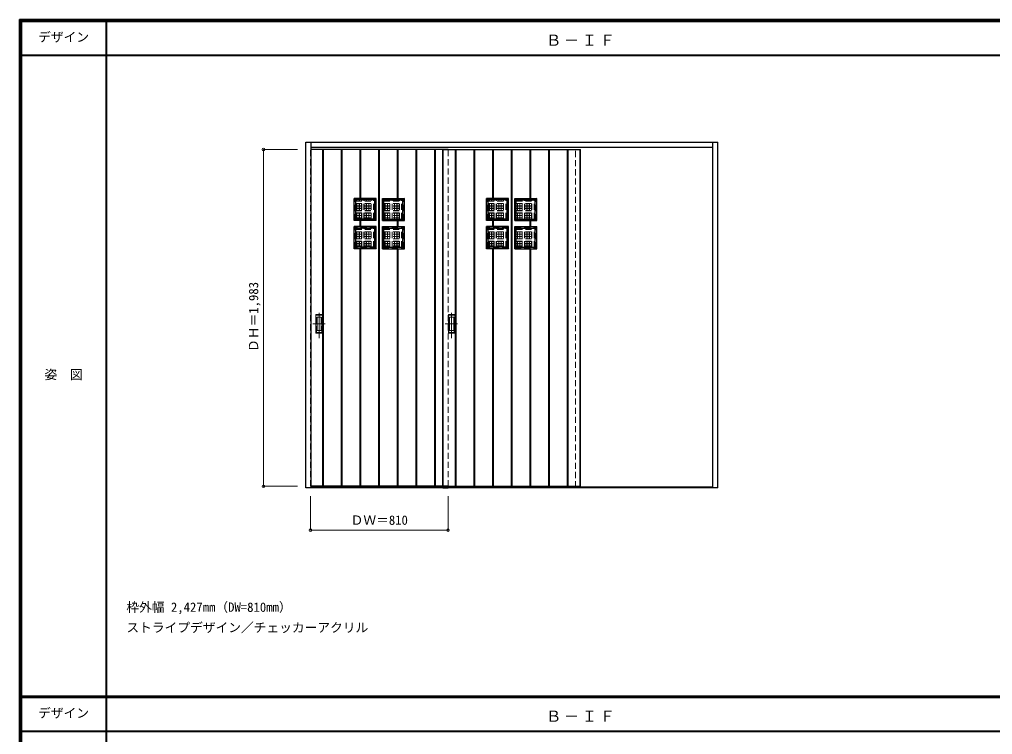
# Model space of a CAD drawing. Units: millimetres, scale not verified. Extents: x -6000 to 5700, y -4307 to 4175.
# Drawn here: x -6000 to -267, y -36 to 4175 of the extents above; entities that cross this region are included whole.
import ezdxf
from ezdxf.enums import TextEntityAlignment as Align

# ---------------------------------------------------------------- set-up
doc = ezdxf.new("R2010")
doc.units = ezdxf.units.MM
doc.header["$LTSCALE"] = 30
doc.header["$PDMODE"] = 32
doc.header["$PDSIZE"] = 15
doc.linetypes.add('CHAIN1', pattern=[8, 5, -1, 1, -1])
doc.linetypes.add('DASHED1', pattern=[1.8, 1.2, -0.6])
for name, color, linetype, lineweight in [('0-2_扉', 3, 'Continuous', 25), ('0-3_仕上げ', 3, 'Continuous', 25), ('0-4_枠', 3, 'Continuous', 25), ('0-6_引手', 7, 'Continuous', 18), ('0-A_文字', 7, 'Continuous', 18), ('0-B_寸法', 4, 'Continuous', 9), ('0-C_ハッチ', 4, 'DASHED1', 9), ('F-1_枠', 6, 'Continuous', 40), ('F-A_文字', 7, 'Continuous', 18)]:
    doc.layers.add(name, color=color, linetype=linetype, lineweight=lineweight)
doc.styles.add('ＭＳ ゴシック', font='')
doc.styles.get('ＭＳ ゴシック').set_extended_font_data('MS Gothic')

msp = doc.modelspace()

# ---------------------------------------------------------------- linework, layer by layer
at = {"layer": '0-2_扉', "color": 4, "linetype": 'DASHED1', "lineweight": 9}
for p, q in [((-4285, 1426), (-4285, 3409)), ((-4282, 3409), (-4285, 3409)), ((-3475, 1426), (-3475, 3409)), ((-2725, 1421), (-2725, 3423)), ((-2695, 1421), (-2695, 3423)), ((-4282, 1426), (-4285, 1426))]:
    msp.add_line(p, q, dxfattribs=at)
at = {"layer": '0-2_扉'}
for p, q in [((-3475, 3409), (-4282, 3409)), ((-3475, 3409), (-3505, 3409)), ((-3505, 3409), (-2695, 3409)), ((-3503, 1426), (-3503, 3409)), ((-2697, 1426), (-2697, 3409)), ((-2695, 1426), (-2695, 3409)), ((-3475, 1426), (-4282, 1426)), ((-3475, 1426), (-3505, 1426)), ((-3505, 1426), (-2695, 1426)), ((-3505, 1418), (-3475, 1418))]:
    msp.add_line(p, q, dxfattribs=at)
at = {"layer": '0-3_仕上げ'}
for p, q in [((-4212, 1426), (-4212, 3409)), ((-4208, 1426), (-4208, 3409)), ((-4102, 1426), (-4102, 3409)), ((-4098, 1426), (-4098, 3409)), ((-3992, 3121), (-3992, 3409)), ((-3988, 3121), (-3988, 3409)), ((-3882, 1426), (-3882, 3409)), ((-3878, 1426), (-3878, 3409)), ((-3772, 3121), (-3772, 3409)), ((-3768, 3121), (-3768, 3409)), ((-3662, 1426), (-3662, 3409)), ((-3658, 1426), (-3658, 3409)), ((-3552, 1426), (-3552, 3409)), ((-3548, 1426), (-3548, 3409)), ((-3505, 1426), (-3505, 3409)), ((-3432, 1426), (-3432, 3409)), ((-3428, 1426), (-3428, 3409)), ((-3322, 1426), (-3322, 3409)), ((-3318, 1426), (-3318, 3409)), ((-3212, 3121), (-3212, 3409)), ((-3208, 3121), (-3208, 3409)), ((-3102, 1426), (-3102, 3409)), ((-3098, 1426), (-3098, 3409)), ((-2992, 3121), (-2992, 3409)), ((-2988, 3121), (-2988, 3409)), ((-2882, 1426), (-2882, 3409)), ((-2878, 1426), (-2878, 3409)), ((-2772, 1426), (-2772, 3409)), ((-2768, 1426), (-2768, 3409)), ((-3898, 3121), (-4028, 3121)), ((-4028, 2991), (-4028, 3121)), ((-4028, 3121), (-4019, 3112)), ((-3907, 3112), (-4019, 3112)), ((-4019, 3000), (-4019, 3112)), ((-3907, 3112), (-3898, 3121)), ((-3907, 3000), (-3907, 3112)), ((-3898, 2991), (-3898, 3121)), ((-3862, 3121), (-3732, 3121)), ((-3862, 2991), (-3862, 3121)), ((-3853, 3112), (-3862, 3121)), ((-3853, 3112), (-3741, 3112)), ((-3853, 3000), (-3853, 3112)), ((-3732, 3121), (-3741, 3112)), ((-3741, 3000), (-3741, 3112)), ((-3732, 2991), (-3732, 3121)), ((-3118, 3121), (-3248, 3121)), ((-3248, 2991), (-3248, 3121)), ((-3248, 3121), (-3239, 3112)), ((-3127, 3112), (-3239, 3112)), ((-3239, 3000), (-3239, 3112)), ((-3127, 3112), (-3118, 3121)), ((-3127, 3000), (-3127, 3112)), ((-3118, 2991), (-3118, 3121)), ((-3082, 3121), (-2952, 3121)), ((-3082, 2991), (-3082, 3121)), ((-3073, 3112), (-3082, 3121)), ((-3073, 3112), (-2961, 3112)), ((-3073, 3000), (-3073, 3112)), ((-2952, 3121), (-2961, 3112)), ((-2961, 3000), (-2961, 3112)), ((-2952, 2991), (-2952, 3121)), ((-3898, 2991), (-4028, 2991)), ((-3992, 2955), (-3992, 2991)), ((-3988, 2955), (-3988, 2991)), ((-3907, 3000), (-3898, 2991)), ((-3853, 3000), (-3862, 2991)), ((-3862, 2991), (-3732, 2991)), ((-3772, 2955), (-3772, 2991)), ((-3768, 2955), (-3768, 2991)), ((-3118, 2991), (-3248, 2991)), ((-3212, 2955), (-3212, 2991)), ((-3208, 2955), (-3208, 2991)), ((-3127, 3000), (-3118, 2991)), ((-3073, 3000), (-3082, 2991)), ((-3082, 2991), (-2952, 2991)), ((-2992, 2955), (-2992, 2991)), ((-2988, 2955), (-2988, 2991)), ((-3898, 2955), (-4028, 2955)), ((-4028, 2825), (-4028, 2955)), ((-4028, 2955), (-4019, 2946)), ((-3907, 2946), (-4019, 2946)), ((-4019, 2834), (-4019, 2946)), ((-3907, 2946), (-3898, 2955)), ((-3907, 2834), (-3907, 2946)), ((-3898, 2825), (-3898, 2955)), ((-3862, 2955), (-3732, 2955)), ((-3862, 2825), (-3862, 2955)), ((-3853, 2946), (-3862, 2955)), ((-3853, 2946), (-3741, 2946)), ((-3853, 2834), (-3853, 2946)), ((-3732, 2955), (-3741, 2946)), ((-3741, 2834), (-3741, 2946)), ((-3732, 2825), (-3732, 2955)), ((-3118, 2955), (-3248, 2955)), ((-3248, 2825), (-3248, 2955)), ((-3248, 2955), (-3239, 2946)), ((-3127, 2946), (-3239, 2946)), ((-3239, 2834), (-3239, 2946)), ((-3127, 2946), (-3118, 2955)), ((-3127, 2834), (-3127, 2946)), ((-3118, 2825), (-3118, 2955)), ((-3082, 2955), (-2952, 2955)), ((-3082, 2825), (-3082, 2955)), ((-3073, 2946), (-3082, 2955)), ((-3073, 2946), (-2961, 2946)), ((-3073, 2834), (-3073, 2946)), ((-2952, 2955), (-2961, 2946)), ((-2961, 2834), (-2961, 2946)), ((-2952, 2825), (-2952, 2955)), ((-3898, 2825), (-4028, 2825)), ((-3992, 1426), (-3992, 2825)), ((-3988, 1426), (-3988, 2825)), ((-3907, 2834), (-3898, 2825)), ((-3853, 2834), (-3862, 2825)), ((-3862, 2825), (-3732, 2825)), ((-3772, 1426), (-3772, 2825)), ((-3768, 1426), (-3768, 2825)), ((-3118, 2825), (-3248, 2825)), ((-3212, 1426), (-3212, 2825)), ((-3208, 1426), (-3208, 2825)), ((-3127, 2834), (-3118, 2825)), ((-3073, 2834), (-3082, 2825)), ((-3082, 2825), (-2952, 2825)), ((-2992, 1426), (-2992, 2825)), ((-2988, 1426), (-2988, 2825))]:
    msp.add_line(p, q, dxfattribs=at)
at = {"layer": '0-3_仕上げ', "color": 7, "lineweight": 18}
for p, q in [((-4210, 1426), (-4210, 3409)), ((-4100, 1426), (-4100, 3409)), ((-3990, 3121), (-3990, 3409)), ((-3880, 1426), (-3880, 3409)), ((-3770, 3121), (-3770, 3409)), ((-3660, 1426), (-3660, 3409)), ((-3550, 1426), (-3550, 3409)), ((-3430, 1426), (-3430, 3409)), ((-3320, 1426), (-3320, 3409)), ((-3210, 3121), (-3210, 3409)), ((-3100, 1426), (-3100, 3409)), ((-2990, 3121), (-2990, 3409)), ((-2880, 1426), (-2880, 3409)), ((-2770, 1426), (-2770, 3409)), ((-3990, 2955), (-3990, 2991)), ((-3770, 2955), (-3770, 2991)), ((-3210, 2955), (-3210, 2991)), ((-2990, 2955), (-2990, 2991)), ((-3990, 1426), (-3990, 2825)), ((-3770, 1426), (-3770, 2825)), ((-3210, 1426), (-3210, 2825)), ((-2990, 1426), (-2990, 2825))]:
    msp.add_line(p, q, dxfattribs=at)
at = {"layer": '0-3_仕上げ', "linetype": 'DASHED1'}
for p, q in [((-3900, 3119), (-4026, 3119)), ((-3900, 2993), (-3900, 3119)), ((-3860, 3119), (-3734, 3119)), ((-3860, 2993), (-3860, 3119)), ((-3120, 3119), (-3246, 3119)), ((-3120, 2993), (-3120, 3119)), ((-3080, 3119), (-2954, 3119)), ((-3080, 2993), (-3080, 3119)), ((-3900, 2953), (-4026, 2953)), ((-3900, 2827), (-3900, 2953)), ((-3860, 2953), (-3734, 2953)), ((-3860, 2827), (-3860, 2953)), ((-3120, 2953), (-3246, 2953)), ((-3120, 2827), (-3120, 2953)), ((-3080, 2953), (-2954, 2953)), ((-3080, 2827), (-3080, 2953))]:
    msp.add_line(p, q, dxfattribs=at)
for points in [[(-3900, 2993), (-4026, 2993), (-4026, 3119)], [(-3860, 2993), (-3734, 2993), (-3734, 3119)], [(-3120, 2993), (-3246, 2993), (-3246, 3119)], [(-3080, 2993), (-2954, 2993), (-2954, 3119)], [(-3900, 2827), (-4026, 2827), (-4026, 2953)], [(-3860, 2827), (-3734, 2827), (-3734, 2953)], [(-3120, 2827), (-3246, 2827), (-3246, 2953)], [(-3080, 2827), (-2954, 2827), (-2954, 2953)]]:
    msp.add_lwpolyline(points, dxfattribs=at)
at = {"layer": '0-3_仕上げ'}
for points in [[(-3907, 3000), (-4019, 3000), (-4028, 2991)], [(-3853, 3000), (-3741, 3000), (-3732, 2991)], [(-3127, 3000), (-3239, 3000), (-3248, 2991)], [(-3073, 3000), (-2961, 3000), (-2952, 2991)], [(-3907, 2834), (-4019, 2834), (-4028, 2825)], [(-3853, 2834), (-3741, 2834), (-3732, 2825)], [(-3127, 2834), (-3239, 2834), (-3248, 2825)], [(-3073, 2834), (-2961, 2834), (-2952, 2825)]]:
    msp.add_lwpolyline(points, dxfattribs=at)
at = {"layer": '0-4_枠'}
for p, q in [((-4312, 3453), (-1885, 3453)), ((-4282, 1418), (-4282, 3453)), ((-1915, 1418), (-1915, 3453)), ((-1885, 1418), (-1885, 3453)), ((-4282, 3423), (-1915, 3423)), ((-1915, 1421), (-4282, 1421)), ((-1915, 1418), (-4282, 1418)), ((-1885, 1418), (-1915, 1418))]:
    msp.add_line(p, q, dxfattribs=at)
msp.add_lwpolyline([(-4282, 1418), (-4312, 1418), (-4312, 3453)], dxfattribs=at)
at = {"layer": '0-6_引手', "linetype": 'CHAIN1'}
for p, q in [((-4234, 2298.27), (-4234, 2469.12)), ((-3454, 2298.27), (-3454, 2469.12)), ((-4272.07, 2383.5), (-4199.56, 2383.5)), ((-3492.07, 2383.5), (-3419.56, 2383.5))]:
    msp.add_line(p, q, dxfattribs=at)
at = {"layer": '0-6_引手'}
for p, q in [((-4253, 2438.5), (-4215, 2438.5)), ((-4253, 2328.5), (-4253, 2438.5)), ((-4246.5, 2422.5), (-4221.5, 2422.5)), ((-4246.5, 2344.5), (-4246.5, 2422.5)), ((-4221.5, 2344.5), (-4221.5, 2422.5)), ((-4215, 2328.5), (-4215, 2438.5)), ((-3473, 2438.5), (-3435, 2438.5)), ((-3473, 2328.5), (-3473, 2438.5)), ((-3466.5, 2422.5), (-3441.5, 2422.5)), ((-3466.5, 2344.5), (-3466.5, 2422.5)), ((-3441.5, 2344.5), (-3441.5, 2422.5)), ((-3435, 2328.5), (-3435, 2438.5)), ((-4253, 2328.5), (-4215, 2328.5)), ((-4246.5, 2344.5), (-4221.5, 2344.5)), ((-3473, 2328.5), (-3435, 2328.5)), ((-3466.5, 2344.5), (-3441.5, 2344.5))]:
    msp.add_line(p, q, dxfattribs=at)
at = {"layer": '0-6_引手', "linetype": 'DASHED1'}
for p, q in [((-4218, 2332.5), (-4218, 2434.5)), ((-3438, 2332.5), (-3438, 2434.5)), ((-4250, 2332.5), (-4218, 2332.5)), ((-3470, 2332.5), (-3438, 2332.5))]:
    msp.add_line(p, q, dxfattribs=at)
for points in [[(-4250, 2332.5), (-4250, 2434.5), (-4218, 2434.5)], [(-3470, 2332.5), (-3470, 2434.5), (-3438, 2434.5)]]:
    msp.add_lwpolyline(points, dxfattribs=at)
at = {"layer": '0-B_寸法'}
for p, q in [((-4562, 3409), (-4362, 3409)), ((-4562, 3409), (-4562, 1426)), ((-4562, 1426), (-4362, 1426)), ((-4285, 1168), (-4285, 1368)), ((-3475, 1168), (-3475, 1368)), ((-4285, 1168), (-3475, 1168))]:
    msp.add_line(p, q, dxfattribs=at)
at = {"layer": '0-B_寸法', "color": 7}
for p in [(-4562, 3409), (-4562, 1426), (-4285, 1168), (-3475, 1168)]:
    msp.add_point(p, dxfattribs=at)
at = {"layer": '0-C_ハッチ'}
for p, q in [((-4019, 3105.5), (-3907, 3105.5)), ((-4019, 3104.5), (-3907, 3104.5)), ((-4012.5, 3000), (-4012.5, 3112)), ((-4011.5, 3000), (-4011.5, 3112)), ((-3998.5, 3000), (-3998.5, 3112)), ((-3997.5, 3000), (-3997.5, 3112)), ((-3984.5, 3000), (-3984.5, 3112)), ((-3983.5, 3000), (-3983.5, 3112)), ((-3970.5, 3000), (-3970.5, 3112)), ((-3969.5, 3000), (-3969.5, 3112)), ((-3956.5, 3000), (-3956.5, 3112)), ((-3955.5, 3000), (-3955.5, 3112)), ((-3942.5, 3000), (-3942.5, 3112)), ((-3941.5, 3000), (-3941.5, 3112)), ((-3928.5, 3000), (-3928.5, 3112)), ((-3927.5, 3000), (-3927.5, 3112)), ((-3914.5, 3000), (-3914.5, 3112)), ((-3913.5, 3000), (-3913.5, 3112)), ((-3853, 3105.5), (-3741, 3105.5)), ((-3853, 3104.5), (-3741, 3104.5)), ((-3846.5, 3000), (-3846.5, 3112)), ((-3845.5, 3000), (-3845.5, 3112)), ((-3832.5, 3000), (-3832.5, 3112)), ((-3831.5, 3000), (-3831.5, 3112)), ((-3818.5, 3000), (-3818.5, 3112)), ((-3817.5, 3000), (-3817.5, 3112)), ((-3804.5, 3000), (-3804.5, 3112)), ((-3803.5, 3000), (-3803.5, 3112)), ((-3790.5, 3000), (-3790.5, 3112)), ((-3789.5, 3000), (-3789.5, 3112)), ((-3776.5, 3000), (-3776.5, 3112)), ((-3775.5, 3000), (-3775.5, 3112)), ((-3762.5, 3000), (-3762.5, 3112)), ((-3761.5, 3000), (-3761.5, 3112)), ((-3748.5, 3000), (-3748.5, 3112)), ((-3747.5, 3000), (-3747.5, 3112)), ((-3239, 3105.5), (-3127, 3105.5)), ((-3239, 3104.5), (-3127, 3104.5)), ((-3232.5, 3000), (-3232.5, 3112)), ((-3231.5, 3000), (-3231.5, 3112)), ((-3218.5, 3000), (-3218.5, 3112)), ((-3217.5, 3000), (-3217.5, 3112)), ((-3204.5, 3000), (-3204.5, 3112)), ((-3203.5, 3000), (-3203.5, 3112)), ((-3190.5, 3000), (-3190.5, 3112)), ((-3189.5, 3000), (-3189.5, 3112)), ((-3176.5, 3000), (-3176.5, 3112)), ((-3175.5, 3000), (-3175.5, 3112)), ((-3162.5, 3000), (-3162.5, 3112)), ((-3161.5, 3000), (-3161.5, 3112)), ((-3148.5, 3000), (-3148.5, 3112)), ((-3147.5, 3000), (-3147.5, 3112)), ((-3134.5, 3000), (-3134.5, 3112)), ((-3133.5, 3000), (-3133.5, 3112)), ((-3073, 3105.5), (-2961, 3105.5)), ((-3073, 3104.5), (-2961, 3104.5)), ((-3066.5, 3000), (-3066.5, 3112)), ((-3065.5, 3000), (-3065.5, 3112)), ((-3052.5, 3000), (-3052.5, 3112)), ((-3051.5, 3000), (-3051.5, 3112)), ((-3038.5, 3000), (-3038.5, 3112)), ((-3037.5, 3000), (-3037.5, 3112)), ((-3024.5, 3000), (-3024.5, 3112)), ((-3023.5, 3000), (-3023.5, 3112)), ((-3010.5, 3000), (-3010.5, 3112)), ((-3009.5, 3000), (-3009.5, 3112)), ((-2996.5, 3000), (-2996.5, 3112)), ((-2995.5, 3000), (-2995.5, 3112)), ((-2982.5, 3000), (-2982.5, 3112)), ((-2981.5, 3000), (-2981.5, 3112)), ((-2968.5, 3000), (-2968.5, 3112)), ((-2967.5, 3000), (-2967.5, 3112)), ((-4019, 3091.5), (-3907, 3091.5)), ((-4019, 3090.5), (-3907, 3090.5)), ((-4019, 3077.5), (-3907, 3077.5)), ((-4019, 3076.5), (-3907, 3076.5)), ((-4019, 3063.5), (-3907, 3063.5)), ((-4019, 3062.5), (-3907, 3062.5)), ((-4019, 3049.5), (-3907, 3049.5)), ((-4019, 3048.5), (-3907, 3048.5)), ((-3853, 3091.5), (-3741, 3091.5)), ((-3853, 3090.5), (-3741, 3090.5)), ((-3853, 3077.5), (-3741, 3077.5)), ((-3853, 3076.5), (-3741, 3076.5)), ((-3853, 3063.5), (-3741, 3063.5)), ((-3853, 3062.5), (-3741, 3062.5)), ((-3853, 3049.5), (-3741, 3049.5)), ((-3853, 3048.5), (-3741, 3048.5)), ((-3239, 3091.5), (-3127, 3091.5)), ((-3239, 3090.5), (-3127, 3090.5)), ((-3239, 3077.5), (-3127, 3077.5)), ((-3239, 3076.5), (-3127, 3076.5)), ((-3239, 3063.5), (-3127, 3063.5)), ((-3239, 3062.5), (-3127, 3062.5)), ((-3239, 3049.5), (-3127, 3049.5)), ((-3239, 3048.5), (-3127, 3048.5)), ((-3073, 3091.5), (-2961, 3091.5)), ((-3073, 3090.5), (-2961, 3090.5)), ((-3073, 3077.5), (-2961, 3077.5)), ((-3073, 3076.5), (-2961, 3076.5)), ((-3073, 3063.5), (-2961, 3063.5)), ((-3073, 3062.5), (-2961, 3062.5)), ((-3073, 3049.5), (-2961, 3049.5)), ((-3073, 3048.5), (-2961, 3048.5)), ((-4019, 3035.5), (-3907, 3035.5)), ((-4019, 3034.5), (-3907, 3034.5)), ((-4019, 3021.5), (-3907, 3021.5)), ((-4019, 3020.5), (-3907, 3020.5)), ((-4019, 3007.5), (-3907, 3007.5)), ((-4019, 3006.5), (-3907, 3006.5)), ((-3853, 3035.5), (-3741, 3035.5)), ((-3853, 3034.5), (-3741, 3034.5)), ((-3853, 3021.5), (-3741, 3021.5)), ((-3853, 3020.5), (-3741, 3020.5)), ((-3853, 3007.5), (-3741, 3007.5)), ((-3853, 3006.5), (-3741, 3006.5)), ((-3239, 3035.5), (-3127, 3035.5)), ((-3239, 3034.5), (-3127, 3034.5)), ((-3239, 3021.5), (-3127, 3021.5)), ((-3239, 3020.5), (-3127, 3020.5)), ((-3239, 3007.5), (-3127, 3007.5)), ((-3239, 3006.5), (-3127, 3006.5)), ((-3073, 3035.5), (-2961, 3035.5)), ((-3073, 3034.5), (-2961, 3034.5)), ((-3073, 3021.5), (-2961, 3021.5)), ((-3073, 3020.5), (-2961, 3020.5)), ((-3073, 3007.5), (-2961, 3007.5)), ((-3073, 3006.5), (-2961, 3006.5)), ((-4019, 2939.5), (-3907, 2939.5)), ((-4019, 2938.5), (-3907, 2938.5)), ((-4019, 2925.5), (-3907, 2925.5)), ((-4019, 2924.5), (-3907, 2924.5)), ((-4012.5, 2834), (-4012.5, 2946)), ((-4011.5, 2834), (-4011.5, 2946)), ((-3998.5, 2834), (-3998.5, 2946)), ((-3997.5, 2834), (-3997.5, 2946)), ((-3984.5, 2834), (-3984.5, 2946)), ((-3983.5, 2834), (-3983.5, 2946)), ((-3970.5, 2834), (-3970.5, 2946)), ((-3969.5, 2834), (-3969.5, 2946)), ((-3956.5, 2834), (-3956.5, 2946)), ((-3955.5, 2834), (-3955.5, 2946)), ((-3942.5, 2834), (-3942.5, 2946)), ((-3941.5, 2834), (-3941.5, 2946)), ((-3928.5, 2834), (-3928.5, 2946)), ((-3927.5, 2834), (-3927.5, 2946)), ((-3914.5, 2834), (-3914.5, 2946)), ((-3913.5, 2834), (-3913.5, 2946)), ((-3853, 2939.5), (-3741, 2939.5)), ((-3853, 2938.5), (-3741, 2938.5)), ((-3853, 2925.5), (-3741, 2925.5)), ((-3853, 2924.5), (-3741, 2924.5)), ((-3846.5, 2834), (-3846.5, 2946)), ((-3845.5, 2834), (-3845.5, 2946)), ((-3832.5, 2834), (-3832.5, 2946)), ((-3831.5, 2834), (-3831.5, 2946)), ((-3818.5, 2834), (-3818.5, 2946)), ((-3817.5, 2834), (-3817.5, 2946)), ((-3804.5, 2834), (-3804.5, 2946)), ((-3803.5, 2834), (-3803.5, 2946)), ((-3790.5, 2834), (-3790.5, 2946)), ((-3789.5, 2834), (-3789.5, 2946)), ((-3776.5, 2834), (-3776.5, 2946)), ((-3775.5, 2834), (-3775.5, 2946)), ((-3762.5, 2834), (-3762.5, 2946)), ((-3761.5, 2834), (-3761.5, 2946)), ((-3748.5, 2834), (-3748.5, 2946)), ((-3747.5, 2834), (-3747.5, 2946)), ((-3239, 2939.5), (-3127, 2939.5)), ((-3239, 2938.5), (-3127, 2938.5)), ((-3239, 2925.5), (-3127, 2925.5)), ((-3239, 2924.5), (-3127, 2924.5)), ((-3232.5, 2834), (-3232.5, 2946)), ((-3231.5, 2834), (-3231.5, 2946)), ((-3218.5, 2834), (-3218.5, 2946)), ((-3217.5, 2834), (-3217.5, 2946)), ((-3204.5, 2834), (-3204.5, 2946)), ((-3203.5, 2834), (-3203.5, 2946)), ((-3190.5, 2834), (-3190.5, 2946)), ((-3189.5, 2834), (-3189.5, 2946)), ((-3176.5, 2834), (-3176.5, 2946)), ((-3175.5, 2834), (-3175.5, 2946)), ((-3162.5, 2834), (-3162.5, 2946)), ((-3161.5, 2834), (-3161.5, 2946)), ((-3148.5, 2834), (-3148.5, 2946)), ((-3147.5, 2834), (-3147.5, 2946)), ((-3134.5, 2834), (-3134.5, 2946)), ((-3133.5, 2834), (-3133.5, 2946)), ((-3073, 2939.5), (-2961, 2939.5)), ((-3073, 2938.5), (-2961, 2938.5)), ((-3073, 2925.5), (-2961, 2925.5)), ((-3073, 2924.5), (-2961, 2924.5)), ((-3066.5, 2834), (-3066.5, 2946)), ((-3065.5, 2834), (-3065.5, 2946)), ((-3052.5, 2834), (-3052.5, 2946)), ((-3051.5, 2834), (-3051.5, 2946)), ((-3038.5, 2834), (-3038.5, 2946)), ((-3037.5, 2834), (-3037.5, 2946)), ((-3024.5, 2834), (-3024.5, 2946)), ((-3023.5, 2834), (-3023.5, 2946)), ((-3010.5, 2834), (-3010.5, 2946)), ((-3009.5, 2834), (-3009.5, 2946)), ((-2996.5, 2834), (-2996.5, 2946)), ((-2995.5, 2834), (-2995.5, 2946)), ((-2982.5, 2834), (-2982.5, 2946)), ((-2981.5, 2834), (-2981.5, 2946)), ((-2968.5, 2834), (-2968.5, 2946)), ((-2967.5, 2834), (-2967.5, 2946)), ((-4019, 2911.5), (-3907, 2911.5)), ((-4019, 2910.5), (-3907, 2910.5)), ((-4019, 2897.5), (-3907, 2897.5)), ((-4019, 2896.5), (-3907, 2896.5)), ((-4019, 2883.5), (-3907, 2883.5)), ((-4019, 2882.5), (-3907, 2882.5)), ((-4019, 2869.5), (-3907, 2869.5)), ((-4019, 2868.5), (-3907, 2868.5)), ((-3853, 2911.5), (-3741, 2911.5)), ((-3853, 2910.5), (-3741, 2910.5)), ((-3853, 2897.5), (-3741, 2897.5)), ((-3853, 2896.5), (-3741, 2896.5)), ((-3853, 2883.5), (-3741, 2883.5)), ((-3853, 2882.5), (-3741, 2882.5)), ((-3853, 2869.5), (-3741, 2869.5)), ((-3853, 2868.5), (-3741, 2868.5)), ((-3239, 2911.5), (-3127, 2911.5)), ((-3239, 2910.5), (-3127, 2910.5)), ((-3239, 2897.5), (-3127, 2897.5)), ((-3239, 2896.5), (-3127, 2896.5)), ((-3239, 2883.5), (-3127, 2883.5)), ((-3239, 2882.5), (-3127, 2882.5)), ((-3239, 2869.5), (-3127, 2869.5)), ((-3239, 2868.5), (-3127, 2868.5)), ((-3073, 2911.5), (-2961, 2911.5)), ((-3073, 2910.5), (-2961, 2910.5)), ((-3073, 2897.5), (-2961, 2897.5)), ((-3073, 2896.5), (-2961, 2896.5)), ((-3073, 2883.5), (-2961, 2883.5)), ((-3073, 2882.5), (-2961, 2882.5)), ((-3073, 2869.5), (-2961, 2869.5)), ((-3073, 2868.5), (-2961, 2868.5)), ((-4019, 2855.5), (-3907, 2855.5)), ((-4019, 2854.5), (-3907, 2854.5)), ((-4019, 2841.5), (-3907, 2841.5)), ((-4019, 2840.5), (-3907, 2840.5)), ((-3853, 2855.5), (-3741, 2855.5)), ((-3853, 2854.5), (-3741, 2854.5)), ((-3853, 2841.5), (-3741, 2841.5)), ((-3853, 2840.5), (-3741, 2840.5)), ((-3239, 2855.5), (-3127, 2855.5)), ((-3239, 2854.5), (-3127, 2854.5)), ((-3239, 2841.5), (-3127, 2841.5)), ((-3239, 2840.5), (-3127, 2840.5)), ((-3073, 2855.5), (-2961, 2855.5)), ((-3073, 2854.5), (-2961, 2854.5)), ((-3073, 2841.5), (-2961, 2841.5)), ((-3073, 2840.5), (-2961, 2840.5))]:
    msp.add_line(p, q, dxfattribs=at)
at = {"layer": 'F-1_枠'}
for p, q in [((-6000, 4175), (5700, 4175)), ((-6000, 4175), (-6000, -4205)), ((-6000, 4170), (5700, 4170)), ((-6000, 4165), (5700, 4165)), ((-5995, 4175), (-5995, -4205)), ((-5990, 4175), (-5990, -4205)), ((-5490, 4175), (-5490, -3790)), ((-6000, 3965), (5700, 3965)), ((-6000, 190.5), (5700, 190.5)), ((-6000, 187.5), (5700, 187.5)), ((-6000, 184.5), (5700, 184.5)), ((-6000, -15.5), (5700, -15.5))]:
    msp.add_line(p, q, dxfattribs=at)

# ---------------------------------------------------------------- texts
at = {"layer": '0-A_文字', "style": 'ＭＳ ゴシック'}
for s, p in [('枠外幅 2,427mm（DW=810mm）', (-5370, 670.5)), ('ストライプデザイン／チェッカーアクリル', (-5370, 550.5))]:
    msp.add_text(s, height=54.99, dxfattribs=at).set_placement(p, align=Align.BOTTOM_LEFT)
at = {"layer": '0-A_文字', "char_height": 65.98, "attachment_point": 7, "style": 'ＭＳ ゴシック'}
for insert in [(-2897.5, 4020), (-2897.5, 39.5)]:
    msp.add_mtext('\\T1.17;Ｂ－ＩＦ', dxfattribs=dict(at, insert=insert))
at = {"layer": '0-B_寸法', "color": 7, "style": 'ＭＳ ゴシック'}
msp.add_text('ＤＨ＝1,983', height=54.99, rotation=90, dxfattribs=at).set_placement((-4577, 2217.25), align=Align.BOTTOM_LEFT)
msp.add_text('ＤＷ＝810', height=54.99, dxfattribs=at).set_placement((-4048.75, 1183), align=Align.BOTTOM_LEFT)
at = {"layer": 'F-A_文字', "style": 'ＭＳ ゴシック'}
for s, p in [('デザイン', (-5890, 4027.5)), ('姿\u3000図', (-5852.5, 2040.25)), ('デザイン', (-5890, 47))]:
    msp.add_text(s, height=54.99, dxfattribs=at).set_placement(p, align=Align.BOTTOM_LEFT)

doc.saveas('drawing.dxf')
